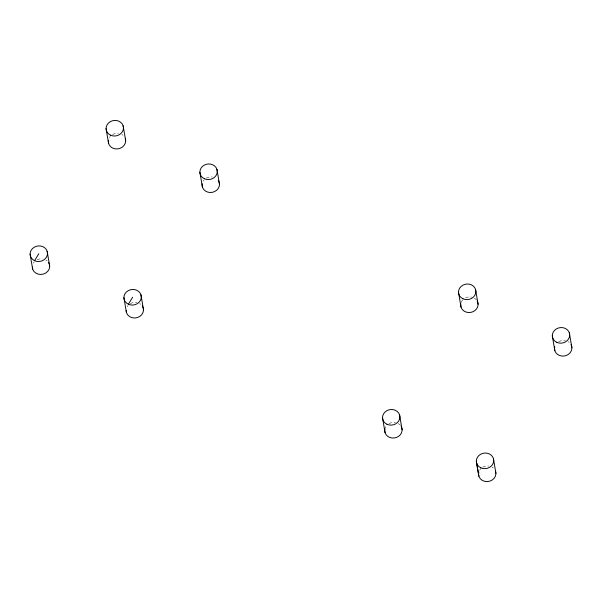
<?xml version="1.0" encoding="UTF-8"?>
<svg xmlns="http://www.w3.org/2000/svg" width="602" height="602" viewBox="0 0 602 602"><rect width="100%" height="100%" fill="white"/><g stroke="black" fill="none" stroke-linecap="round" stroke-linejoin="round"><path stroke-width="0.45" stroke-dasharray="3.01 2.26" d="M33.403 263.112A8.721 7.788 -9.7 0 1 34.246 261.953M37.196 259.748A8.721 7.788 -9.7 0 1 42.373 258.883M45.872 260.004A8.721 7.788 -9.7 0 1 47.054 260.817M127.21 306.659A8.721 7.788 -9.7 0 1 128.06 305.5M130.341 303.641A8.721 7.788 -9.7 0 1 136.925 302.535M139.679 303.551A8.721 7.788 -9.7 0 1 140.86 304.364M385.197 427.969A8.721 7.788 -9.7 0 1 385.822 426.698M388.945 423.688A8.721 7.788 -9.7 0 1 395.529 422.581M398.291 423.59A8.721 7.788 -9.7 0 1 400.465 425.403M479.628 470.245A8.721 7.788 -9.7 0 1 480.975 468.559M482.759 467.235A8.721 7.788 -9.7 0 1 488.598 466.016M492.097 467.137A8.721 7.788 -9.7 0 1 493.279 467.957M109.368 137.617A8.721 7.788 -9.7 0 1 110.219 136.458M112.499 134.6A8.721 7.788 -9.7 0 1 118.346 133.388M121.845 134.509A8.721 7.788 -9.7 0 1 123.019 135.33M203.175 181.164A8.721 7.788 -9.7 0 1 204.025 180.006M206.305 178.147A8.721 7.788 -9.7 0 1 212.152 176.935M461.17 302.475A8.721 7.788 -9.7 0 1 462.637 300.052M465.579 297.847A8.721 7.788 -9.7 0 1 471.501 297.087M474.256 298.103A8.721 7.788 -9.7 0 1 476.438 299.916M558.724 341.74A8.721 7.788 -9.7 0 1 565.308 340.634M568.07 341.643A8.721 7.788 -9.7 0 1 569.251 342.463"/><path stroke-width="0.9" d="M34.577 260.689A8.721 7.788 -9.7 0 0 47.498 253.291A8.721 7.788 -9.7 0 0 34.322 247.174A8.721 7.788 -9.7 0 0 34.577 260.689L38.799 253.713M128.384 304.236A8.721 7.788 -9.7 0 0 141.304 296.831A8.721 7.788 -9.7 0 0 128.128 290.721A8.721 7.788 -9.7 0 0 128.384 304.236L132.606 297.26M569.357 332.929L571.9 347.858M552.297 335.788L554.841 350.718M475.55 289.381L478.093 304.311M493.384 458.423L495.928 473.353M458.491 292.241L461.034 307.17M476.325 461.282L478.537 474.203M476.664 463.284L478.868 476.212M399.577 414.876L402.121 429.805M382.518 417.735L385.062 432.665M216.938 169.335L219.482 184.265M199.879 172.195L202.422 187.124M123.132 125.788L125.675 140.718M140.966 294.829L143.509 309.759M106.072 128.647L108.616 143.577M123.907 297.689L126.45 312.619M47.159 251.282L49.703 266.212M30.1 254.142L32.643 269.071M48.461 262.367A8.721 7.788 -9.7 0 1 43.404 274.068A8.721 7.788 -9.7 0 1 32.312 267.07M142.275 305.914A8.721 7.788 -9.7 0 1 137.211 317.615A8.721 7.788 -9.7 0 1 126.119 310.617M401.241 426.547A8.721 7.788 -9.7 0 1 394.333 437.97A8.721 7.788 -9.7 0 1 384.987 428.624M495.596 471.343A8.721 7.788 -9.7 0 1 487.379 481.577A8.721 7.788 -9.7 0 1 478.793 472.171M125.336 138.716A8.721 7.788 -9.7 0 1 117.503 148.927A8.721 7.788 -9.7 0 1 108.383 140.213M218.24 180.419A8.721 7.788 -9.7 0 1 212.438 192.301A8.721 7.788 -9.7 0 1 202.197 183.76M477.213 301.053A8.721 7.788 -9.7 0 1 470.674 312.415A8.721 7.788 -9.7 0 1 460.801 303.799M571.02 344.6A8.721 7.788 -9.7 0 1 564.112 356.023A8.721 7.788 -9.7 0 1 554.766 346.677M386.996 424.282A8.721 7.788 -9.7 0 0 399.916 416.877A8.721 7.788 -9.7 0 0 386.74 410.767A8.721 7.788 -9.7 0 0 386.996 424.282M480.802 467.822A8.721 7.788 -9.7 0 0 493.723 460.425A8.721 7.788 -9.7 0 0 480.546 454.307A8.721 7.788 -9.7 0 0 480.802 467.822M110.55 135.194A8.721 7.788 -9.7 0 0 123.463 127.797A8.721 7.788 -9.7 0 0 110.286 121.679A8.721 7.788 -9.7 0 0 110.55 135.194M204.356 178.741A8.721 7.788 -9.7 0 0 217.269 171.337A8.721 7.788 -9.7 0 0 204.101 165.226A8.721 7.788 -9.7 0 0 204.356 178.741M462.961 298.788A8.721 7.788 -9.7 0 0 475.881 291.383A8.721 7.788 -9.7 0 0 462.705 285.273A8.721 7.788 -9.7 0 0 462.961 298.788M556.775 342.335A8.721 7.788 -9.7 0 0 569.688 334.93A8.721 7.788 -9.7 0 0 556.519 328.82A8.721 7.788 -9.7 0 0 556.775 342.335"/></g></svg>
